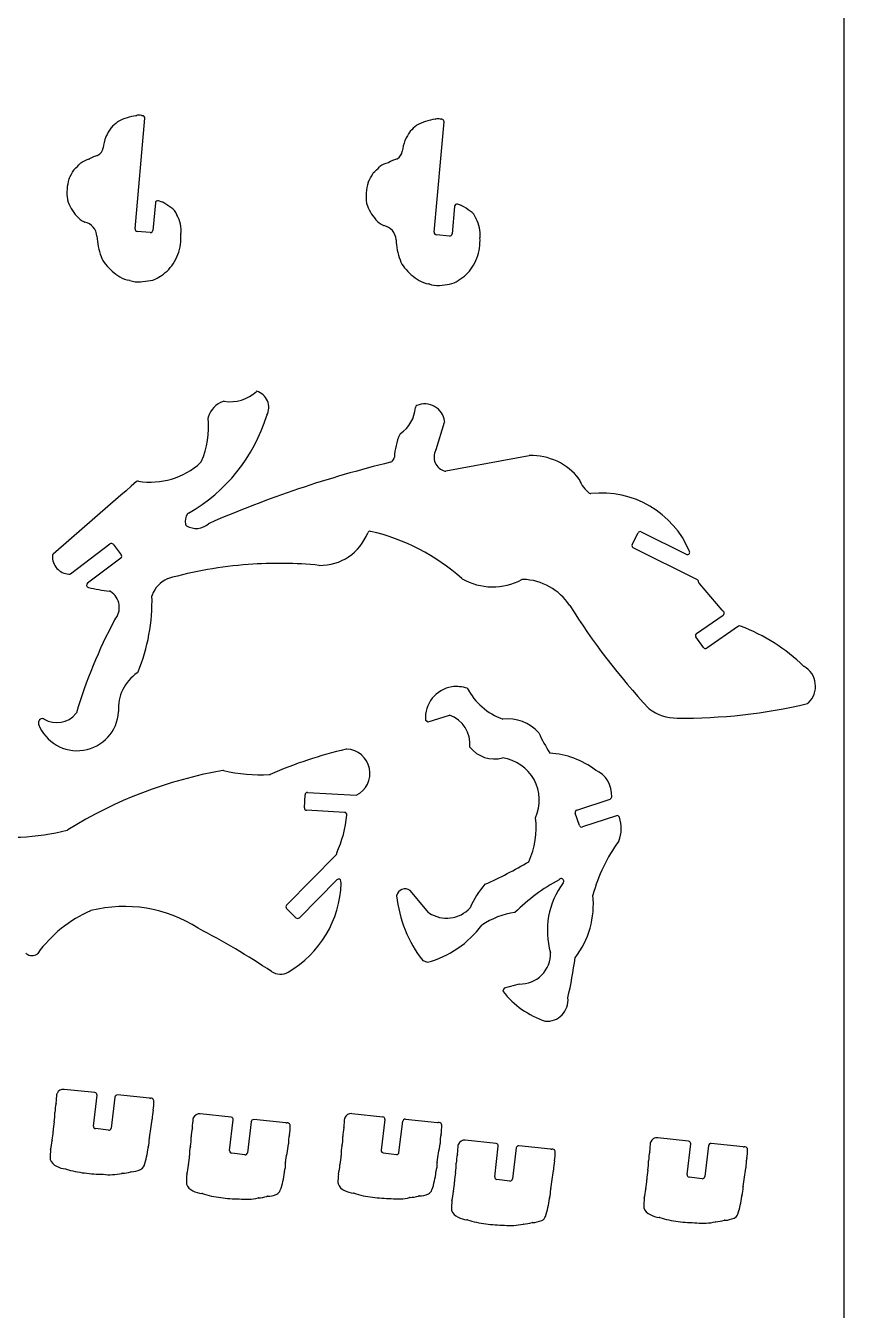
# Model space of a CAD drawing. Extents: x 0 to 821, y 0 to 548.
# Drawn here: x 683.3 to 820.6, y 193.1 to 408.6 of the extents above; entities that cross this region are included whole.
import ezdxf

# ---------------------------------------------------------------- set-up
doc = ezdxf.new("R2010")
doc.units = 0
doc.header["$MEASUREMENT"] = 0
doc.layers.add('WHITE', color=7, linetype='CONTINUOUS')

msp = doc.modelspace()

# ---------------------------------------------------------------- linework, layer by layer
at = {"layer": 'WHITE', "linetype": 'Continuous'}
for p, q in [((820.574183, 0), (820.574183, 548.229817)), ((701.643925, 374.560281), (703.27398, 393.100024)), ((702.903925, 393.530281), (702.783809, 393.539751)), ((751.803869, 373.969538), (753.443925, 392.510281)), ((753.07398, 392.940026), (752.943925, 392.950281)), ((706.203925, 379.040281), (705.563662, 379.260108)), ((705.033925, 378.910281), (704.62367, 374.300223)), ((755.203662, 378.32011), (754.793925, 373.710281)), ((756.363924, 378.450281), (755.733925, 378.670281)), ((704.193925, 373.930281), (702.004324, 374.129802)), ((754.363926, 373.340281), (752.173925, 373.540281)), ((752.113924, 337.52028), (753.543925, 342.110281)), ((767.723518, 336.499713), (753.763925, 333.920281)), ((745.053632, 336.040477), (744.683925, 335.550281)), ((785.003918, 321.580238), (785.983925, 323.550281)), ((786.523925, 323.73028), (794.073925, 319.960281)), ((690.793627, 316.710497), (697.423925, 321.710281)), ((697.983616, 321.639819), (699.313925, 319.880281)), ((699.233925, 319.320281), (693.663925, 315.110281)), ((795.934203, 315.670346), (785.183925, 321.050281)), ((796.20377, 315.200053), (796.133925, 315.430281)), ((800.083925, 310.57028), (796.283925, 315.060281)), ((800.29391, 310.380044), (800.123925, 310.530281)), ((795.793926, 306.680282), (800.253925, 309.750281)), ((796.943885, 304.30956), (795.693925, 306.120281)), ((802.824005, 307.880047), (797.493925, 304.210281)), ((750.323925, 292.140281), (750.813925, 291.870281)), ((750.813925, 291.870281), (754.353765, 292.979962)), ((730.023924, 277.440278), (730.143925, 279.640281)), ((730.564259, 280.009576), (738.713925, 279.570281)), ((775.713925, 277.060281), (781.294201, 278.909639)), ((736.783533, 276.669747), (730.403925, 277.020281)), ((776.153925, 274.470281), (775.463926, 276.560278)), ((782.353925, 276.100281), (776.653927, 274.220282)), ((727.043925, 261.100281), (735.423925, 269.580281)), ((735.423925, 269.580281), (735.413925, 269.640281)), ((735.48345, 265.379815), (729.183925, 258.990281)), ((736.21354, 264.870358), (736.163925, 265.160281)), ((750.923925, 259.820281), (747.764412, 263.549586)), ((728.613925, 258.990281), (727.053925, 260.530281)), ((749.893925, 251.810281), (750.673636, 251.540098)), ((766.073925, 247.880281), (763.523925, 247.180281)), ((763.523925, 247.180281), (763.333965, 246.659748)), ((694.903925, 229.660281), (689.723925, 230.200281)), ((694.643551, 224.059779), (695.263925, 229.220281)), ((698.24355, 228.919776), (697.623925, 223.710281)), ((704.073921, 228.710282), (698.683925, 229.270281)), ((717.753891, 225.539891), (712.574379, 226.080281)), ((717.494379, 219.940281), (718.114379, 225.090281)), ((721.094878, 224.789657), (720.474379, 219.580281)), ((726.924553, 224.579865), (721.534379, 225.140281)), ((737.974973, 226.13995), (743.184833, 225.600281)), ((743.534833, 225.150281), (742.914833, 220.000281)), ((745.895207, 219.639785), (746.524833, 224.850281)), ((746.965206, 225.199783), (752.354833, 224.640281)), ((697.174081, 223.359511), (694.993925, 223.620281)), ((794.465741, 221.530281), (789.275741, 222.070281)), ((762.205287, 221.140281), (756.995428, 221.67995)), ((761.945287, 215.540281), (762.555057, 220.690437)), ((765.545287, 220.390281), (764.915785, 215.179653)), ((771.375287, 220.180281), (765.984913, 220.739779)), ((794.196115, 215.929783), (794.815741, 221.080281)), ((797.806114, 220.77978), (797.175741, 215.570281)), ((803.636091, 220.569693), (798.245741, 221.130281)), ((720.024379, 219.230281), (717.844379, 219.490281)), ((743.264833, 219.550281), (745.454833, 219.290281)), ((796.736117, 215.219782), (794.545741, 215.490281)), ((764.475287, 214.830281), (762.285063, 215.089869))]:
    msp.add_line(p, q, dxfattribs=at)
for centre, radius, start, end in [((706.576336, 382.760543), 12.5326, 129.147943, 135.722144), ((698.870883, 392.148468), 0.390519, 112.105697, 121.956195), ((702.797925, 385.389281), 8.20396, 118.339503, 119.774336), ((702.773925, 385.373281), 8.2067, 96.9313, 118.139), ((701.726925, 393.918281), 0.402302, 278.091402, 289.919), ((702.311222, 392.240194), 1.37464, 73.816391, 108.986653), ((702.828051, 393.936183), 0.398893, 250.417516, 263.632138), ((702.878946, 393.13453), 0.396538, 355.007816, 86.388496), ((752.93338, 384.780215), 8.208468, 96.852586, 119.56047), ((751.896925, 393.328281), 0.40236, 278.154, 289.973915), ((752.480184, 391.650496), 1.373966, 73.776702, 108.933706), ((752.997606, 393.344116), 0.397477, 250.365269, 262.238195), ((753.048925, 392.544281), 0.396461, 355.080338, 86.3773), ((697.104925, 389.873281), 0.402852, 157.063, 166.052882), ((718.559925, 378.280281), 24.7879, 147.934, 151.704256), ((697.903615, 391.244058), 0.401043, 138.454471, 150.740695), ((768.792379, 377.79817), 24.792083, 148.233381, 151.99185), ((748.042874, 390.627311), 0.397167, 132.587642, 145.857352), ((756.750925, 382.174281), 12.532508, 129.176577, 135.748), ((749.066291, 391.568512), 0.396246, 117.422715, 125.892904), ((694.475707, 388.473152), 1.840249, 300.658942, 349.2572), ((705.767452, 386.882896), 9.56541, 161.169236, 172.507878), ((755.935521, 386.32505), 9.562791, 161.367825, 172.521973), ((747.244925, 389.232281), 0.399524, 148.595873, 158.252), ((694.883347, 382.345135), 4.00634, 104.153478, 125.903768), ((693.793496, 386.615876), 0.401444, 285.935784, 303.31142), ((696.875393, 381.495417), 5.57528, 106.158016, 120.879556), ((695.21139, 387.228719), 0.394626, 286.559676, 300.909002), ((747.025901, 380.90056), 5.57418, 105.950265, 120.776086), ((745.381475, 386.638745), 0.395005, 286.566296, 300.872483), ((744.635925, 387.882281), 1.844828, 300.929, 350.242064), ((540.657342, 465.250502), 171.001599, 331.246116, 331.787776), ((691.702925, 384.233281), 0.400368, 136.24, 153.579406), ((609.347797, 470.76338), 119.056437, 313.574964, 314.296688), ((692.79141, 385.28812), 0.396989, 130.435553, 138.582072), ((590.332323, 463.73987), 170.997, 331.596252, 332.135922), ((741.855925, 383.620281), 0.404977, 132.279481, 150.439), ((659.174189, 469.850074), 119.06, 313.801815, 314.51999), ((742.927045, 384.673723), 0.395271, 124.405503, 133.677982), ((745.054861, 381.755517), 4.006698, 104.171403, 125.930833), ((743.948953, 386.017623), 0.397498, 288.324714, 304.426837), ((697.964028, 380.645618), 7.76132, 162.956604, 188.783765), ((690.923258, 382.799891), 0.39837, 151.415972, 162.387421), ((748.12469, 380.035751), 7.758378, 162.79599, 188.643189), ((741.090121, 382.204235), 0.397275, 150.5237, 161.470693), ((690.687925, 379.495281), 0.395728, 185.054, 193.982671), ((697.713172, 381.800517), 7.7886, 197.954093, 221.206846), ((705.434169, 378.880197), 0.401373, 71.178207, 175.701599), ((706.055925, 378.669281), 0.399431, 58.618, 68.251864), ((701.467532, 369.875321), 10.3176, 53.227248, 62.297878), ((706.652882, 376.351424), 2.04477, 16.42842, 61.003783), ((740.84249, 378.963979), 0.399329, 193.638813, 202.637304), ((747.87675, 381.205821), 7.780773, 197.931494, 221.108841), ((755.604168, 378.290198), 0.401622, 71.150578, 175.728754), ((756.215096, 378.079788), 0.399268, 58.453493, 68.114451), ((751.628925, 369.284281), 10.317701, 52.962946, 62.3065), ((756.818862, 375.756489), 2.039921, 16.633011, 59.844943), ((694.678616, 379.073819), 3.70967, 220.399186, 245.052487), ((693.283925, 376.070281), 0.398121, 244.722, 258.379871), ((692.672937, 373.171056), 2.564807, 3.099275, 78.056005), ((708.992234, 377.043257), 0.394742, 196.715724, 210.973618), ((704.413948, 374.309471), 4.93764, 352.907776, 30.831773), ((744.845089, 378.479086), 3.704233, 220.162196, 245.081433), ((743.452622, 375.48089), 0.398459, 245.025266, 258.609109), ((742.836956, 372.575718), 2.571256, 3.218239, 77.945883), ((759.160114, 376.457657), 0.404074, 196.869535, 210.962197), ((754.576784, 373.703117), 4.9433, 353.107397, 31.009018), ((706.259886, 373.820113), 11.0377, 182.650322, 200.690789), ((702.03397, 374.520725), 0.392046, 174.209323, 265.663303), ((704.227925, 374.325281), 0.396538, 265.080338, 356.377), ((697.864237, 373.196116), 11.4583, 353.707735, 2.22155), ((709.713925, 373.670281), 0.401123, 175.775371, 184.289), ((752.198988, 373.936026), 0.396538, 175.152055, 266.376101), ((754.393925, 373.740281), 0.401123, 265.711, 355.710847), ((748.03377, 372.586883), 11.449611, 353.696426, 2.319426), ((759.866307, 373.012819), 0.394089, 165.742011, 174.548954), ((701.568616, 373.042824), 7.76358, 325.983068, 351.835584), ((756.433925, 373.211281), 11.0407, 182.55, 200.526), ((751.735925, 372.444281), 7.758686, 325.949586, 351.741), ((699.483039, 371.081931), 3.73423, 198.125355, 221.448579), ((703.712925, 374.192281), 8.97587, 218.456, 239.100314), ((702.603925, 372.090281), 6.37608, 299.294, 327.873606), ((749.647925, 370.483281), 3.73312, 197.832722, 221.087), ((701.18665, 369.775187), 3.88962, 237.617905, 262.424414), ((703.771925, 368.999281), 3.14052, 278.085, 307.265296), ((705.903955, 366.168291), 0.403758, 116.518228, 124.791553), ((753.873925, 373.610281), 8.983243, 218.404129, 239.125), ((752.770783, 371.496763), 6.374041, 299.342178, 327.798215), ((700.636278, 365.526472), 0.394838, 71.206353, 84.537228), ((702.206239, 369.891167), 4.24369, 250.12448, 274.43059), ((697.585925, 408.056281), 42.6839, 276.657, 278.932653), ((751.343718, 369.190411), 3.892413, 237.704655, 262.626265), ((750.801254, 364.928513), 0.40396, 70.817862, 83.902611), ((752.3735, 369.301073), 4.242701, 250.166234, 274.197461), ((747.798337, 407.472602), 42.68339, 276.572699, 278.875695), ((753.940925, 368.413281), 3.144328, 278.100874, 307.249), ((756.073925, 365.584281), 0.398993, 116.773, 125.17458), ((717.564479, 352.020348), 6.47341, 261.379987, 313.055584), ((722.02719, 347.239164), 0.066969, 66.302837, 130.243984), ((721.232823, 344.593086), 2.829226, 332.573925, 73.124986), ((717.768221, 341.77503), 4.060664, 109.631824, 162.587654), ((716.540887, 345.220151), 0.403453, 82.400844, 109.842399), ((749.043649, 344.558573), 0.400884, 112.001856, 175.544746), ((750.197062, 341.797343), 3.393308, 8.353293, 112.592063), ((696.430231, 351.645885), 28.555246, 299.690916, 342.838169), ((699.444925, 341.316281), 14.518178, 336.254, 5.986353), ((714.275074, 342.886829), 0.39519, 164.841297, 188.208663), ((724.089925, 343.100281), 0.394485, 151.262, 162.326542), ((742.909925, 344.963281), 5.746208, 304.372, 356.272512), ((753.154194, 342.223213), 0.405763, 343.839952, 9.518305), ((756.07237, 335.715994), 10.95231, 156.691611, 177.152131), ((746.377897, 339.893946), 0.395888, 124.439404, 156.847074), ((744.733925, 336.281281), 0.40022, 323.013, 356.973596), ((754.19275, 336.272964), 2.41856, 151.150447, 255.659663), ((751.73258, 337.65819), 0.405515, 327.439709, 340.117864), ((767.818925, 336.112281), 0.398945, 95.015985, 103.834), ((768.164925, 326.539281), 9.977638, 37.188293, 92.1877), ((704.233925, 344.500281), 12.428482, 260.554, 312.520112), ((712.374395, 335.643683), 0.399336, 310.492149, 334.227361), ((788.806203, 153.664885), 187.065994, 103.711871, 113.550223), ((744.359893, 335.787005), 0.401291, 285.063425, 323.84967), ((4943.084756, -4550.968692), 6467.8219, 130.975803, 131.139803), ((702.131346, 331.849213), 0.396106, 80.872013, 130.57993), ((753.700803, 334.31959), 0.404268, 254.639887, 278.982776), ((775.792383, 332.322008), 0.405921, 19.893664, 37.679959), ((780.666925, 334.046281), 4.764587, 199.445, 233.221866), ((778.056642, 330.549495), 0.400989, 232.813669, 275.276435), ((779.829925, 314.172281), 16.072049, 22.91264, 96.2023), ((712.193631, 325.457879), 2.15478, 143.825773, 191.729142), ((710.774925, 326.500281), 0.394315, 120.597, 144.417545), ((710.475061, 325.097596), 0.398869, 191.24068, 237.955997), ((711.891061, 327.419197), 3.1182, 238.535065, 311.65984), ((714.217058, 324.785171), 0.396015, 112.820047, 129.765141), ((732.718499, 326.595268), 8.487329, 268.687949, 339.042695), ((741.021321, 323.418187), 0.402601, 76.680034, 159.438339), ((733.346613, 289.973558), 34.7165, 48.338911, 77.071215), ((786.343925, 323.370281), 0.402492, 63.4349, 153.434949), ((697.667812, 321.389423), 0.403027, 38.410308, 127.238826), ((785.364925, 321.407281), 0.400262, 154.401, 243.114864), ((690.693925, 319.550281), 2.92438, 176.86362, 266.864), ((688.171925, 319.686281), 0.398723, 130.321, 176.549), ((698.993925, 319.640281), 0.4, 306.87, 36.869898), ((794.256744, 320.310854), 0.39538, 242.45854, 17.472427), ((725.748925, 249.385281), 69.055322, 94.255953, 105.681557), ((725.764925, 249.390281), 69.0515, 84.3825, 94.2695), ((690.552609, 317.030296), 0.400451, 267.328343, 307.00382), ((693.903794, 314.790183), 0.4, 126.846474, 257.0121), ((709.080925, 311.417281), 4.886604, 114.89, 159.484825), ((707.183867, 315.476769), 0.406005, 104.250682, 113.153019), ((756.705842, 316.192378), 0.399406, 225.01099, 236.230133), ((761.609925, 324.770281), 10.279277, 240.087126, 298.306), ((766.658925, 315.367281), 0.393828, 86.305, 116.350468), ((766.330008, 305.907156), 9.85957, 33.789473, 87.940647), ((795.750809, 315.314662), 0.400181, 16.793137, 62.723993), ((796.581715, 315.323922), 0.397726, 198.146239, 221.519311), ((701.014925, 345.01834), 31.453333, 256.765133, 263.296562), ((697.297356, 313.378641), 0.404021, 57.573058, 83.460781), ((695.813652, 311.037963), 3.17533, 319.372561, 57.623008), ((672.901593, 312.179468), 31.582252, 337.806388, 1.452218), ((704.871386, 312.976979), 0.397695, 157.399084, 179.584136), ((871.777945, 372.291652), 114.748637, 212.055158, 222.955058), ((800.388925, 310.835281), 0.404042, 220.986, 229.014176), ((800.034088, 310.08039), 0.396611, 303.661694, 49.07233), ((772.62019, 269.273022), 84.335569, 151.973961, 163.390542), ((698.523318, 308.70799), 0.398351, 138.798772, 151.181328), ((796.023925, 306.350281), 0.402244, 124.875, 214.875328), ((803.046784, 307.549337), 0.398748, 68.332094, 123.965732), ((791.861925, 278.421281), 31.600441, 46.149194, 68.9854), ((797.269593, 304.540749), 0.399417, 215.367309, 304.169849), ((706.009215, 294.140477), 7.15571, 124.039804, 184.32947), ((701.766682, 300.399826), 0.406101, 305.702317, 338.299083), ((814.020925, 301.509281), 0.400983, 228.306, 240.536344), ((811.85347, 297.807835), 3.888425, 314.402585, 59.556446), ((755.633695, 292.499243), 5.32189, 99.403192, 183.867542), ((755.454052, 291.870901), 5.91906, 71.379221, 96.692903), ((766.987705, 302.617693), 10.926814, 208.04604, 250.298812), ((691.938343, 293.958181), 6.947318, 200.808079, 356.63285), ((688.540925, 295.819281), 4.09702, 238.398, 320.986671), ((691.421694, 293.503875), 0.401371, 318.933696, 342.031526), ((698.474054, 293.577256), 0.400533, 356.117634, 3.295405), ((788.070706, 294.399336), 0.407778, 227.410371, 236.268083), ((792.521092, 300.241154), 7.750923, 232.88693, 270.168764), ((793.622398, 381.819251), 89.335496, 269.308297, 283.438461), ((814.298925, 295.322281), 0.401651, 282.23509, 313.261), ((686.143925, 291.670281), 0.725685, 82.901933, 187.125), ((685.825819, 291.623279), 0.404188, 186.106825, 199.219694), ((686.175374, 291.993638), 0.401015, 56.959949, 81.651842), ((752.632943, 288.101475), 5.17309, 354.65662, 70.570373), ((764.055445, 285.265815), 7.10452, 41.894007, 96.0706), ((795.13542, 301.818567), 28.36629, 204.600739, 212.397232), ((753.767514, 215.467651), 73.724396, 103.110664, 113.573247), ((737.131628, 286.880345), 0.399617, 88.221503, 102.605195), ((736.974902, 283.230745), 4.052555, 295.411567, 87.608137), ((761.931059, 290.947113), 5.31726, 218.738678, 284.51623), ((770.186153, 272.222859), 14.432, 53.139172, 86.034398), ((762.292989, 278.731421), 7.134542, 335.474128, 82.178956), ((728.865925, 212.193281), 72.586997, 99.941814, 122.015), ((716.412114, 283.300655), 0.397394, 78.193417, 101.347075), ((722.906502, 312.469375), 29.4856, 257.437841, 272.404907), ((724.130925, 283.411281), 0.4017, 271.83, 292.333771), ((776.94391, 279.549055), 4.62855, 356.420799, 65.769248), ((730.543537, 279.609301), 0.400811, 87.036352, 175.566985), ((781.163102, 279.288997), 0.401372, 289.064242, 355.871755), ((730.423925, 277.420281), 0.4005, 177.138, 267.137595), ((717.643784, 278.062802), 19.595604, 335.28433, 354.632528), ((736.753925, 276.269281), 0.40149, 354.352163, 85.7716), ((775.844925, 276.682281), 0.400056, 109.114314, 197.756), ((782.483925, 275.720281), 0.401622, 18.8861, 108.886087), ((777.384096, 274.004711), 5.78227, 338.225408, 18.613183), ((680.801345, 310.63921), 38.1445, 260.48236, 284.379376), ((690.167457, 274.066868), 0.392003, 285.800832, 303.630301), ((755.44201, 274.027467), 13.455091, 335.279255, 7.440451), ((776.531925, 274.601281), 0.400056, 199.114314, 287.756), ((805.743554, 255.279153), 28.345098, 144.20023, 164.614235), ((735.814723, 269.703829), 0.405805, 155.893183, 189.009525), ((732.02262, 328.489817), 69.864327, 293.887774, 300.673943), ((735.769025, 265.100615), 0.399382, 8.591932, 135.646626), ((788.486331, 236.334501), 33.028828, 118.465375, 134.50477), ((773.103925, 265.130281), 0.432724, 319.611997, 146.309), ((718.204104, 265.43797), 18.031846, 300.30698, 357.939676), ((735.826018, 264.777649), 0.398457, 1.732338, 13.454211), ((746.898704, 262.42145), 1.42202, 52.498098, 168.706852), ((771.520438, 254.804724), 14.8906, 138.815156, 156.804836), ((784.212791, 256.826101), 13.4377, 143.337044, 195.966125), ((699.830519, 238.050543), 22.8434, 57.144089, 104.155869), ((727.333925, 260.820281), 0.403113, 136.005, 226.005086), ((766.460925, 264.818281), 21.0635, 185.772, 218.138129), ((763.665925, 261.295281), 14.8249, 322.544, 5.82388), ((702.875406, 240.331054), 21.6682, 113.647503, 144.188288), ((694.34418, 259.810103), 0.402852, 104.410541, 113.413075), ((728.898925, 259.270281), 0.399531, 224.493, 315.507029), ((753.881622, 264.288819), 5.358713, 236.499671, 317.515602), ((767.262851, 246.60856), 13.421144, 98.262326, 123.966487), ((653.1595, 143.454216), 128.202, 56.185561, 62.566935), ((746.30526, 267.710641), 16.7502, 285.117269, 323.467399), ((683.648724, 253.266684), 0.396242, 206.470916, 235.484968), ((684.330925, 254.230281), 1.576857, 234.899142, 303.175), ((684.981364, 253.256169), 0.405816, 301.566907, 322.589169), ((766.224417, 252.950266), 5.072218, 268.299789, 2.028512), ((693.711528, 263.474989), 82.486, 347.441072, 352.199393), ((725.989142, 252.310143), 2.771236, 237.607731, 298.314397), ((775.108617, 255.773678), 14.8898, 217.740932, 251.661404), ((770.697925, 245.174281), 3.54482, 265.565, 5.904569), ((657.442084, 231.388796), 31.1537, 353.644505, 356.376136), ((688.935611, 229.413334), 0.402169, 161.590762, 179.094537), ((689.533925, 229.170281), 1.047378, 79.548367, 159.311), ((694.863925, 229.260281), 0.401995, 354.289407, 84.2894), ((698.643459, 228.869226), 0.403091, 84.238405, 172.795872), ((704.145777, 229.099944), 0.396232, 259.551744, 279.969488), ((704.316975, 228.258135), 0.463069, 19.191427, 102.801117), ((704.373895, 228.282713), 0.401258, 3.907703, 18.548733), ((680.613775, 226.234512), 7.59118, 348.955911, 0.794769), ((693.653615, 226.451821), 5.450542, 164.806075, 181.177547), ((688.00411, 227.980985), 0.402285, 345.510993, 354.177682), ((711.253925, 225.257281), 6.750142, 167.487, 180.567535), ((698.702925, 227.931281), 6.08312, 348.512101, 3.56996), ((694.654925, 223.315281), 6.751428, 167.46735, 180.893), ((-1339.846542, 531.490278), 2067.169102, 351.391446, 351.477405), ((704.153527, 225.217388), 0.351623, 346.785237, 355.601237), ((680.292379, 227.262281), 31.153404, 353.638, 356.388023), ((711.786256, 225.28291), 0.402704, 161.60427, 177.618529), ((712.386711, 225.05122), 1.046033, 79.664666, 159.941123), ((717.714326, 225.138848), 0.40299, 353.078079, 84.365671), ((721.489941, 224.745217), 0.397555, 83.58223, 173.581942), ((726.96705, 224.97921), 0.4016, 263.925673, 284.091512), ((727.167218, 224.138744), 0.462429, 19.13439, 102.792269), ((721.552988, 223.80735), 6.082629, 348.554505, 3.516757), ((727.223379, 224.164281), 0.40111, 2.311912, 18.3175), ((705.722833, 227.321281), 31.1434, 353.638131, 356.39), ((737.199231, 225.309903), 0.397904, 156.291551, 172.717916), ((737.813833, 225.109281), 1.043232, 81.114, 159.777373), ((743.134833, 225.200281), 0.403113, 352.875, 82.874984), ((746.915414, 224.810334), 0.392619, 82.71414, 174.160379), ((752.39155, 225.039126), 0.400532, 264.74025, 283.519646), ((752.595915, 224.19904), 0.464057, 18.964986, 103.804616), ((746.983255, 223.866427), 6.0828, 348.564423, 3.52404), ((752.653833, 224.224281), 0.401112, 2.29221, 18.243942), ((682.194344, 223.071953), 5.71172, 345.897702, 1.385519), ((695.037986, 224.014817), 0.396989, 173.496902, 263.627658), ((697.228689, 223.753313), 0.397571, 262.105226, 353.786188), ((699.053604, 221.899184), 4.981243, 343.687621, 1.155385), ((704.43385, 222.034437), 0.401528, 174.878161, 184.973656), ((703.464379, 222.115281), 7.59118, 348.95, 0.793189), ((716.502548, 222.320902), 5.448644, 164.793637, 181.057237), ((710.851207, 223.84137), 0.403924, 346.935195, 355.571149), ((734.105379, 221.137281), 6.751248, 167.484, 180.652314), ((728.897833, 222.212281), 7.587691, 348.580621, 0.512244), ((741.937833, 222.423281), 5.45459, 165.162, 181.504), ((736.283428, 223.916899), 0.39378, 345.774179, 353.212197), ((759.520296, 221.152937), 6.745595, 167.086732, 180.191114), ((789.09736, 221.040173), 1.045438, 80.175668, 159.887143), ((696.355925, 218.868281), 8.967014, 172.10538, 181.908), ((678.349652, 222.385194), 9.40608, 345.938824, 355.271938), ((688.124785, 221.58769), 0.401674, 166.674258, 176.832749), ((691.816925, 221.584281), 12.062029, 339.754394, 354.508), ((704.226055, 220.404638), 0.40319, 166.306801, 176.414013), ((717.505379, 219.195281), 6.751428, 167.46735, 180.893), ((717.894379, 219.890281), 0.403113, 172.875, 262.874984), ((-1316.996087, 527.360278), 2067.169102, 351.391446, 351.477405), ((727.003981, 221.087388), 0.351623, 346.785237, 355.601237), ((742.924505, 219.243804), 6.75034, 167.455159, 180.877892), ((743.314833, 219.950281), 0.403113, 172.874984, 262.875), ((-1291.665167, 526.830281), 2067.18, 351.408, 351.494), ((752.417047, 221.088569), 0.360134, 356.65101, 6.676067), ((724.741538, 222.846558), 31.154159, 353.66704, 356.41806), ((756.237287, 220.883281), 0.402812, 161.718, 177.59645), ((756.833807, 220.649356), 1.04319, 81.087315, 159.795729), ((762.161269, 220.745154), 0.397571, 352.089442, 83.643385), ((765.944593, 220.33925), 0.402554, 84.251626, 172.717134), ((771.412004, 220.579126), 0.400532, 264.74025, 283.519646), ((771.61637, 219.73904), 0.464057, 18.964986, 103.804616), ((771.674287, 219.764281), 0.401041, 2.29221, 18.243942), ((787.564228, 219.842185), 0.39245, 346.407987, 355.271991), ((757.005741, 223.274281), 31.142881, 353.613, 356.347276), ((788.477029, 221.240652), 0.394794, 156.247636, 172.789796), ((794.415741, 221.130281), 0.403113, 352.874984, 82.875), ((798.197185, 220.740225), 0.393066, 82.904021, 174.224459), ((803.669955, 220.969348), 0.401087, 265.156799, 283.808704), ((803.876741, 220.129281), 0.463992, 18.99728, 103.846), ((798.266369, 219.834504), 6.078389, 348.184314, 3.163278), ((803.934741, 220.154281), 0.401061, 2.2347, 18.3175), ((687.794915, 218.575959), 0.401047, 180.890362, 198.28357), ((689.174997, 219.049068), 1.859951, 198.784602, 247.52044), ((705.044894, 218.94333), 5.71184, 345.884803, 1.472016), ((720.074379, 219.630281), 0.403113, 262.875, 352.874984), ((721.904632, 217.77773), 4.980283, 343.701823, 1.066476), ((727.284217, 217.903484), 0.401528, 174.741627, 184.722703), ((730.474833, 218.999281), 5.7018, 345.8971, 1.41798), ((745.496289, 219.690234), 0.402096, 264.082308, 352.792494), ((747.326433, 217.840913), 4.98939, 343.69936, 1.141175), ((752.714497, 217.96597), 0.400489, 175.240476, 183.677575), ((747.914171, 217.704684), 7.592265, 348.953796, 0.867208), ((760.953127, 217.919692), 5.44848, 164.780581, 181.052682), ((755.303029, 219.445223), 0.404088, 346.370989, 355.008649), ((778.556771, 216.73946), 6.751669, 167.50298, 180.671448), ((766.004287, 219.409281), 6.08212, 348.536, 3.497545), ((780.175585, 218.104482), 7.59118, 348.95614, 0.797311), ((793.219012, 218.354304), 5.454888, 165.175828, 181.514669), ((810.806528, 217.12632), 6.75111, 167.479646, 180.560474), ((690.389925, 220.874281), 4.033435, 241.475774, 264.365733), ((689.937925, 216.464281), 0.39994, 70.0457, 81.950938), ((694.835174, 231.743562), 15.645329, 252.284309, 263.792526), ((696.672925, 242.779281), 26.822544, 262.438763, 269.127), ((697.366779, 225.219179), 9.324694, 263.209622, 282.617012), ((699.497355, 215.730418), 0.400372, 93.412282, 103.542689), ((699.137633, 222.26121), 6.140324, 273.135791, 286.717728), ((701.029104, 216.00316), 0.397478, 93.676526, 108.354578), ((700.880351, 220.452233), 4.054288, 271.742271, 294.068577), ((702.132068, 217.71834), 1.04797, 292.541517, 342.904568), ((719.203861, 214.6936), 8.962662, 171.747921, 181.560128), ((701.190879, 218.209335), 9.41098, 346.297128, 355.616028), ((710.973604, 217.455198), 0.40079, 166.263151, 175.024499), ((714.659118, 217.427568), 12.066993, 339.947558, 354.683485), ((727.076663, 216.285272), 0.40319, 166.399463, 176.559303), ((744.62525, 214.77931), 8.96427, 172.172545, 181.720642), ((726.613062, 218.273223), 9.410103, 346.021611, 355.592426), ((736.394682, 217.517801), 0.400646, 166.701793, 175.383273), ((740.077452, 217.478228), 12.068, 340.099315, 354.730796), ((752.483733, 216.293494), 0.396717, 158.249362, 168.887), ((761.954845, 214.783293), 6.75034, 167.450719, 180.874386), ((762.339264, 215.48412), 0.39796, 171.887266, 262.172111), ((-1272.644713, 522.370281), 2067.18, 351.408, 351.494), ((771.458284, 216.688422), 0.348331, 346.571219, 355.376847), ((794.201428, 215.141915), 6.746044, 167.079589, 180.529429), ((794.591792, 215.885729), 0.398121, 173.646984, 263.357792), ((796.77631, 215.620324), 0.402554, 264.2697, 352.858798), ((-1240.313379, 523.229033), 2067.179289, 351.394887, 351.48086), ((803.698064, 217.018592), 0.360098, 356.646341, 6.647981), ((710.645379, 214.455281), 0.400898, 180.814424, 198.191), ((712.025451, 214.929068), 1.859951, 198.784602, 247.52044), ((736.06585, 214.513692), 0.400844, 180.50694, 198.029811), ((737.448679, 214.985738), 1.86199, 198.671838, 248.779175), ((750.407338, 213.663068), 1.05872, 293.247151, 343.951948), ((749.49559, 214.541486), 5.711388, 345.902385, 1.392507), ((764.520849, 215.225216), 0.397555, 263.419086, 353.418942), ((766.346763, 213.382905), 4.98929, 343.670561, 1.003422), ((771.73495, 213.501517), 0.400881, 174.606157, 184.469265), ((777.891741, 214.197281), 9.41098, 346.31, 355.628), ((787.674267, 213.44238), 0.400687, 165.837702, 174.631995), ((781.755638, 214.929869), 5.702, 345.896267, 1.504534), ((798.608322, 213.774262), 4.988771, 343.65072, 1.105236), ((803.995951, 213.903215), 0.401123, 176.131152, 184.679566), ((713.241182, 216.753844), 4.033435, 241.462794, 264.355042), ((712.789518, 212.343869), 0.39989, 70.219314, 82.106273), ((717.732503, 227.603595), 15.640654, 252.098479, 263.619987), ((719.522197, 238.659437), 26.832539, 262.445356, 269.128528), ((720.186624, 221.088368), 9.320283, 263.392023, 282.815404), ((722.289379, 211.610281), 0.39158, 84.8718, 95.189218), ((721.952209, 218.123453), 6.134473, 273.478185, 287.082256), ((723.846674, 211.868228), 0.402162, 88.859838, 103.297121), ((723.707379, 216.326281), 4.058644, 272.079848, 294.405), ((724.990757, 213.606433), 1.052525, 291.959588, 342.505876), ((738.663833, 216.813281), 4.033179, 242.069, 264.316602), ((738.221836, 212.400628), 0.401564, 70.727652, 83.912433), ((743.150989, 227.66652), 15.6405, 252.140794, 263.70264), ((744.96432, 238.718818), 26.8315, 262.442489, 269.189745), ((745.630978, 221.149377), 9.31828, 263.554293, 282.73524), ((747.777521, 211.670996), 0.400145, 94.682039, 103.345732), ((747.411263, 218.18925), 6.12853, 273.120334, 286.722673), ((749.264843, 211.927329), 0.402794, 87.12842, 102.934433), ((749.146422, 216.390233), 4.06298, 271.954912, 294.405514), ((763.652438, 210.257321), 8.96938, 171.776335, 181.327177), ((745.643094, 213.811527), 9.410394, 346.033467, 355.602916), ((755.415563, 213.061584), 0.390811, 166.873621, 175.82313), ((759.107107, 213.056788), 12.073, 339.912492, 354.547861), ((771.519264, 211.89351), 0.394109, 167.305332, 177.648383), ((795.905223, 210.6836), 8.962662, 171.747921, 181.560128), ((791.360522, 213.417679), 12.066963, 339.948269, 354.682942), ((803.766302, 212.227735), 0.39727, 159.021773, 169.597123), ((755.079334, 210.083739), 0.39535, 184.957243, 202.918088), ((756.482287, 210.522281), 1.86378, 198.536, 248.385873), ((787.346741, 210.445281), 0.400898, 180.814424, 198.191), ((788.726814, 210.919068), 1.859951, 198.784602, 247.52044), ((789.942544, 212.743844), 4.033435, 241.462794, 264.355042), ((801.688741, 209.593281), 1.054722, 292.670076, 342.739), ((757.68185, 212.357041), 4.03539, 242.135085, 264.509742), ((757.23577, 207.945569), 0.399128, 69.609834, 81.355799), ((762.171444, 223.20652), 15.6405, 252.140794, 263.70264), ((763.988676, 234.2583), 26.8315, 262.434083, 269.181541), ((764.65006, 216.688532), 9.31774, 263.562779, 282.742594), ((766.736351, 207.210652), 0.390865, 84.319118, 94.558443), ((766.398065, 213.723144), 6.13514, 273.522789, 287.134618), ((768.293267, 207.468334), 0.401664, 88.339559, 102.608757), ((768.167945, 211.928269), 4.06075, 271.932826, 294.403221), ((769.428287, 209.203281), 1.05872, 293.218, 343.933034), ((789.503741, 208.330281), 0.401896, 70.8833, 83.992922), ((794.441741, 223.594281), 15.64115, 252.103847, 263.628), ((796.148526, 234.655438), 26.827443, 262.627072, 269.310598), ((796.927133, 217.090353), 9.325683, 263.217338, 282.625547), ((799.061741, 207.601281), 0.400615, 95.1087, 103.896501), ((798.694917, 214.119399), 6.128018, 273.097682, 286.698198), ((800.547222, 207.857259), 0.403064, 87.387443, 103.126809), ((800.417321, 212.318265), 4.061069, 272.092375, 294.404484)]:
    msp.add_arc(centre, radius, start, end, dxfattribs=at)

doc.saveas('drawing.dxf')
